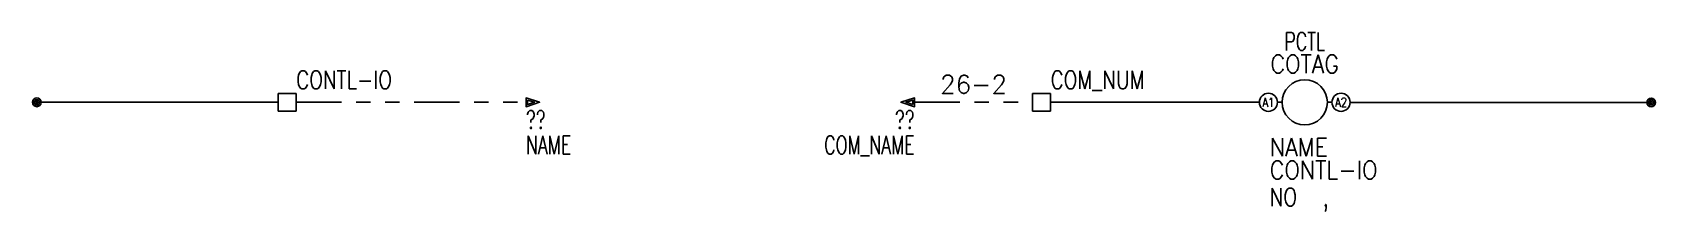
# Model space of a CAD drawing. Header units: inches. Extents: x -10 to 1.2, y -0.3 to 0.9.
import ezdxf
from ezdxf.enums import TextEntityAlignment as Align

# ---------------------------------------------------------------- set-up
doc = ezdxf.new("R2010")
doc.units = ezdxf.units.IN
doc.header["$MEASUREMENT"] = 0
doc.linetypes.add('PHANTOM2', pattern=[1.25, 0.625, -0.125, 0.125, -0.125, 0.125, -0.125])
for name, color, linetype in [('BLK_18', 251, 'Continuous'), ('DESC', 150, 'Continuous'), ('LOC', 8, 'Continuous'), ('MISC', 7, 'Continuous'), ('ORG_14', 30, 'Continuous'), ('RED_18', 1, 'Continuous'), ('SYMS', 7, 'Continuous'), ('TAGS', 150, 'Continuous'), ('TERMS', 123, 'Continuous'), ('WHT_14', 7, 'Continuous'), ('WIRENO', 72, 'Continuous'), ('XREF', 7, 'Continuous')]:
    doc.layers.add(name, color=color, linetype=linetype)
doc.styles.add('WD', font='romans.shx')

# ---------------------------------------------------------------- blocks, each defined once
blk = doc.blocks.new('HT0001')
for p, q in [((-0.062, 0.062), (0.062, 0.062)), ((-0.062, -0.062), (-0.062, 0.062)), ((0.062, 0.062), (0.062, -0.062)), ((0.062, -0.062), (-0.062, -0.062))]:
    blk.add_line(p, q)
at = {"style": 'WD'}
for tag, p, width in [('INST', (0.062, 0.42), 0.7), ('LOC', (0.062, 0.25), 0.7), ('DESC1', (0.05, -0.385), 0.8)]:
    blk.add_attdef(tag, p, '', height=0.125, dxfattribs=dict(at, width=width))
at = {"linetype": 'Continuous', "style": 'WD'}
for tag, p, height, width, flags in [('TERM01', (0.062, 0.094), 0.125, 0.8, 8), ('TAGSTRIP', (0.05, -0.229), 0.125, 0.9, 8), ('CAT', (0.213, -0.406), 0.109, 0.8, 1), ('DESC2', (0.05, -0.541), 0.125, 0.8, 8), ('DESC3', (0.05, -0.698), 0.125, 0.8, 8)]:
    blk.add_attdef(tag, p, '', height=height, dxfattribs=dict(at, width=width, flags=flags))
at = {"style": 'WD', "flags": 1}
for tag, p, height in [('X4TERM01', (-0.062, 0), 0.0125), ('X4TERMDESC01', (-0.055, -0.023), 0.025), ('X2TERMDESC01', (-0.006, 0.029), 0.025), ('STRIPSEQ', (0, 0), 0.00125), ('X2TERM01', (0, 0.062), 0.0125), ('X2PIN01', (0.033, 0.084), 0.0125), ('X1TERMDESC01', (0.039, 0.007), 0.025), ('X1TERM01', (0.062, 0), 0.0125), ('X1PIN01', (0.087, 0.016), 0.0125), ('X4PIN01', (-0.114, -0.038), 0.0125), ('LINKTERM', (0, -0.002), 0.00125), ('X8TERM01', (0, -0.062), 0.0125), ('X8TERMDESC01', (0, -0.054), 0.025), ('X8PIN01', (0.026, -0.096), 0.0125)]:
    blk.add_attdef(tag, p, '', height=height, dxfattribs=at)
at = {"linetype": 'Continuous', "style": 'WD', "width": 0.8, "flags": 1}
blk.add_attdef('MFG', text='', height=0.109, dxfattribs=at).set_placement((0.088, -0.406), align=Align.RIGHT)
at = {"style": 'WD', "width": 0.7, "flags": 1}
blk.add_attdef('ASSYCODE', (0.062, -0.281), '', height=0.01, dxfattribs=at)
blk = doc.blocks.new('HA1S3')
for points in [[(0, 0), (0, 0.031), (-0.094, 0), (0, -0.031), (0, 0)], [(-0.011, -0.016), (-0.011, 0.016), (-0.058, 0), (-0.011, -0.016)]]:
    blk.add_lwpolyline(points)
at = {"style": 'WD', "width": 0.8, "flags": 8}
blk.add_attdef('WIRENO', text='', height=0.125, dxfattribs=at).set_placement((0, 0.087), align=Align.RIGHT)
at = {"style": 'WD', "flags": 1}
blk.add_attdef('SIGCODE', text='', height=0.01, dxfattribs=at).set_placement((-0.02, 0.047), align=Align.RIGHT)
blk.add_attdef('X1TERM01', (0, 0), '', height=0.01, dxfattribs=at)
at = {"style": 'WD', "width": 0.7}
for tag, p in [('XREF', (0, -0.181)), ('DESC1', (0, -0.356))]:
    blk.add_attdef(tag, text='', height=0.125, dxfattribs=at).set_placement(p, align=Align.RIGHT)
blk = doc.blocks.new('HCR1_RELAY-COIL')
for p, q in [((-0.156, 0), (-0.188, 0)), ((0.188, 0), (0.156, 0))]:
    blk.add_line(p, q)
for centre, radius in [((0, 0), 0.156), ((-0.25, 0), 0.0625), ((0.25, 0), 0.0625)]:
    blk.add_circle(centre, radius)
at = {"style": 'WD'}
for tag, width, p in [('INST', 0.7, (0, 0.528)), ('LOC', 0.7, (0, 0.359)), ('TAG1', 0.9, (0, 0.202))]:
    blk.add_attdef(tag, text='', height=0.125, dxfattribs=dict(at, width=width)).set_placement(p, align=Align.CENTER)
at = {"linetype": 'Continuous', "style": 'WD', "flags": 9}
blk.add_attdef('ASSYCODE', text='', height=0.01, dxfattribs=at).set_placement((0, 0.109), align=Align.CENTER)
at = {"style": 'WD', "flags": 9}
blk.add_attdef('FAMILY', text='', height=0.01, dxfattribs=at).set_placement((-0.005, 0.17), align=Align.CENTER)
at = {"linetype": 'Continuous', "style": 'WD', "flags": 1}
for tag, p in [('MFG', (0, 0.14)), ('CAT', (0, 0.159))]:
    blk.add_attdef(tag, text='', height=0.01, dxfattribs=at).set_placement(p, align=Align.MIDDLE)
at = {"linetype": 'Continuous', "style": 'WD', "width": 0.8, "flags": 8}
for tag, p in [('TERM01', (-0.25, 0)), ('TERM02', (0.25, 0))]:
    blk.add_attdef(tag, text='', height=0.0625, dxfattribs=at).set_placement(p, align=Align.MIDDLE_CENTER)
at = {"style": 'WD', "flags": 1}
for tag, p in [('X4TERM01', (-0.312, 0)), ('X1TERM02', (0.312, 0))]:
    blk.add_attdef(tag, p, '', height=0.0125, dxfattribs=at)
at = {"style": 'WD'}
for tag, p, width in [('DESC1', (-0.242, -0.373), 0.9), ('DESC2', (-0.242, -0.529), 0.9), ('XREFNO', (-0.009, -0.717), 0.8), ('XREFNC', (-0.009, -0.873), 0.8), ('DESC3', (-0.222, -1.125), 0.9)]:
    blk.add_attdef(tag, p, '', height=0.125, dxfattribs=dict(at, width=width))
at = {"style": 'WD', "width": 0.8, "flags": 8}
for tag, p in [('NO', (-0.242, -0.717)), ('NC', (-0.242, -0.873))]:
    blk.add_attdef(tag, p, '', height=0.125, dxfattribs=at)
blk = doc.blocks.new('WD_WNH')
at = {"linetype": 'Continuous', "style": 'WD'}
blk.add_attdef('WIRENO', text='', height=0.125, dxfattribs=at).set_placement((0, 0.062), align=Align.CENTER)
at = {"style": 'WD', "flags": 1}
for tag, p in [('W01USER', (0, 0.078)), ('W02USER', (0, 0.07)), ('W03USER', (0, 0.062)), ('W04USER', (0, 0.055)), ('W05USER', (0, 0.047)), ('W06USER', (0, 0.039)), ('W07USER', (0, 0.031)), ('W08USER', (0, 0.023)), ('W09USER', (0, 0.016)), ('W10USER', (0, 0.008))]:
    blk.add_attdef(tag, text='', height=0.005, dxfattribs=at).set_placement(p, align=Align.CENTER)
blk = doc.blocks.new('HA1S1')
for points in [[(0, 0), (0, 0.031), (0.094, 0), (0, -0.031), (0, 0)], [(0.011, 0.016), (0.011, -0.016), (0.058, 0), (0.011, 0.016)]]:
    blk.add_lwpolyline(points)
at = {"style": 'WD', "width": 0.8, "flags": 8}
blk.add_attdef('WIRENO', (0, 0.087), '', height=0.125, dxfattribs=at)
at = {"style": 'WD', "flags": 1}
for tag, p in [('SIGCODE', (-0.02, 0.047)), ('X4TERM01', (0, 0))]:
    blk.add_attdef(tag, p, '', height=0.01, dxfattribs=at)
at = {"style": 'WD', "width": 0.7}
for tag, p in [('XREF', (0, -0.181)), ('DESC1', (0, -0.356))]:
    blk.add_attdef(tag, p, '', height=0.125, dxfattribs=at)
blk = doc.blocks.new('WDDOT')
for radius in [0.03, 0.0187, 0.00929]:
    blk.add_circle((0, 0), radius)

msp = doc.modelspace()

# ---------------------------------------------------------------- linework, layer by layer
at = {"layer": 'BLK_18', "linetype": 'PHANTOM2', "ltscale": 0.5}
msp.add_line((-3.935, 0.462), (-3.123, 0.462), dxfattribs=at)
at = {"layer": 'ORG_14', "ltscale": 0.5}
for p, q in [((-8.319, 0.462), (-9.981, 0.462)), ((-2.998, 0.462), (-1.56, 0.462))]:
    msp.add_line(p, q, dxfattribs=at)
at = {"layer": 'RED_18', "linetype": 'PHANTOM2', "ltscale": 0.5}
msp.add_line((-8.194, 0.462), (-6.611, 0.462), dxfattribs=at)
at = {"layer": 'WHT_14', "ltscale": 0.5}
msp.add_line((1.138, 0.461), (-0.935, 0.461), dxfattribs=at)

# ---------------------------------------------------------------- block references
at = {"layer": 'SYMS', "ltscale": 0.5}
ref = msp.add_blockref('HCR1_RELAY-COIL', (-1.248, 0.462), dxfattribs=at)
ref.add_attrib('TERM02', 'A2', dxfattribs={"layer": 'TERMS', "linetype": 'Continuous', "height": 0.0625, "style": 'WD', "width": 0.8, "flags": 8}).set_placement((-0.998, 0.462), align=Align.MIDDLE_CENTER)
ref.add_attrib('TERM01', 'A1', dxfattribs={"layer": 'TERMS', "linetype": 'Continuous', "height": 0.0625, "style": 'WD', "width": 0.8, "flags": 8}).set_placement((-1.498, 0.462), align=Align.MIDDLE_CENTER)
ref.add_attrib('LOC', 'PCTL', dxfattribs={"layer": 'LOC', "height": 0.125, "style": 'WD', "width": 0.7}).set_placement((-1.248, 0.82), align=Align.CENTER)
ref.add_attrib('NO', 'NO', (-1.489, -0.255), dxfattribs={"layer": 'MISC', "height": 0.125, "style": 'WD', "width": 0.8, "flags": 8})
ref.add_attrib('XREFNO', '\u2003,\u2003\u2003', (-1.256, -0.255), dxfattribs={"layer": 'XREF', "height": 0.125, "style": 'WD', "width": 0.8})
ref.add_attrib('DESC2', 'CONTL-IO', (-1.489, -0.068), dxfattribs={"layer": 'DESC', "height": 0.125, "style": 'WD', "width": 0.9})
ref.add_attrib('DESC1', 'NAME', (-1.489, 0.089), dxfattribs={"layer": 'DESC', "height": 0.125, "style": 'WD', "width": 0.9})
ref.add_attrib('TAG1', 'COTAG', dxfattribs={"layer": 'TAGS', "height": 0.125, "style": 'WD', "width": 0.9}).set_placement((-1.248, 0.664), align=Align.CENTER)
at = {"layer": 'SYMS'}
ref = msp.add_blockref('HT0001', (-8.256, 0.462), dxfattribs=at)
ref.add_attrib('TERM01', 'CONTL-IO', (-8.194, 0.555), dxfattribs={"layer": 'TERMS', "linetype": 'Continuous', "height": 0.125, "style": 'WD', "width": 0.8, "flags": 8})
ref = msp.add_blockref('HT0001', (-3.06, 0.462), dxfattribs=at)
ref.add_attrib('TERM01', 'COM_NUM', (-2.998, 0.555), dxfattribs={"layer": 'TERMS', "linetype": 'Continuous', "height": 0.125, "style": 'WD', "width": 0.8, "flags": 8})
at = {"layer": 'SYMS', "ltscale": 0.5}
for p in [(-9.98, 0.462), (1.138, 0.461)]:
    msp.add_blockref('WDDOT', p, dxfattribs=at)
ref = msp.add_blockref('HA1S1', (-6.611, 0.462), dxfattribs=at)
ref.add_attrib('DESC1', 'NAME', (-6.611, 0.105), dxfattribs={"layer": 'DESC', "height": 0.125, "style": 'WD', "width": 0.7})
ref.add_attrib('XREF', '??', (-6.611, 0.28), dxfattribs={"layer": 'XREF', "height": 0.125, "style": 'WD', "width": 0.7})
ref = msp.add_blockref('HA1S3', (-3.935, 0.462), dxfattribs=at)
ref.add_attrib('DESC1', 'COM_NAME', dxfattribs={"layer": 'DESC', "height": 0.125, "style": 'WD', "width": 0.7}).set_placement((-3.935, 0.105), align=Align.RIGHT)
ref.add_attrib('XREF', '??', dxfattribs={"layer": 'XREF', "height": 0.125, "style": 'WD', "width": 0.7}).set_placement((-3.935, 0.28), align=Align.RIGHT)
at = {"layer": 'WIRENO', "ltscale": 0.5}
ref = msp.add_blockref('WD_WNH', (-3.529, 0.462), dxfattribs=at)
ref.add_attrib('WIRENO', '26-2', dxfattribs={"linetype": 'Continuous', "height": 0.125, "style": 'WD'}).set_placement((-3.529, 0.524), align=Align.CENTER)

doc.saveas('drawing.dxf')
